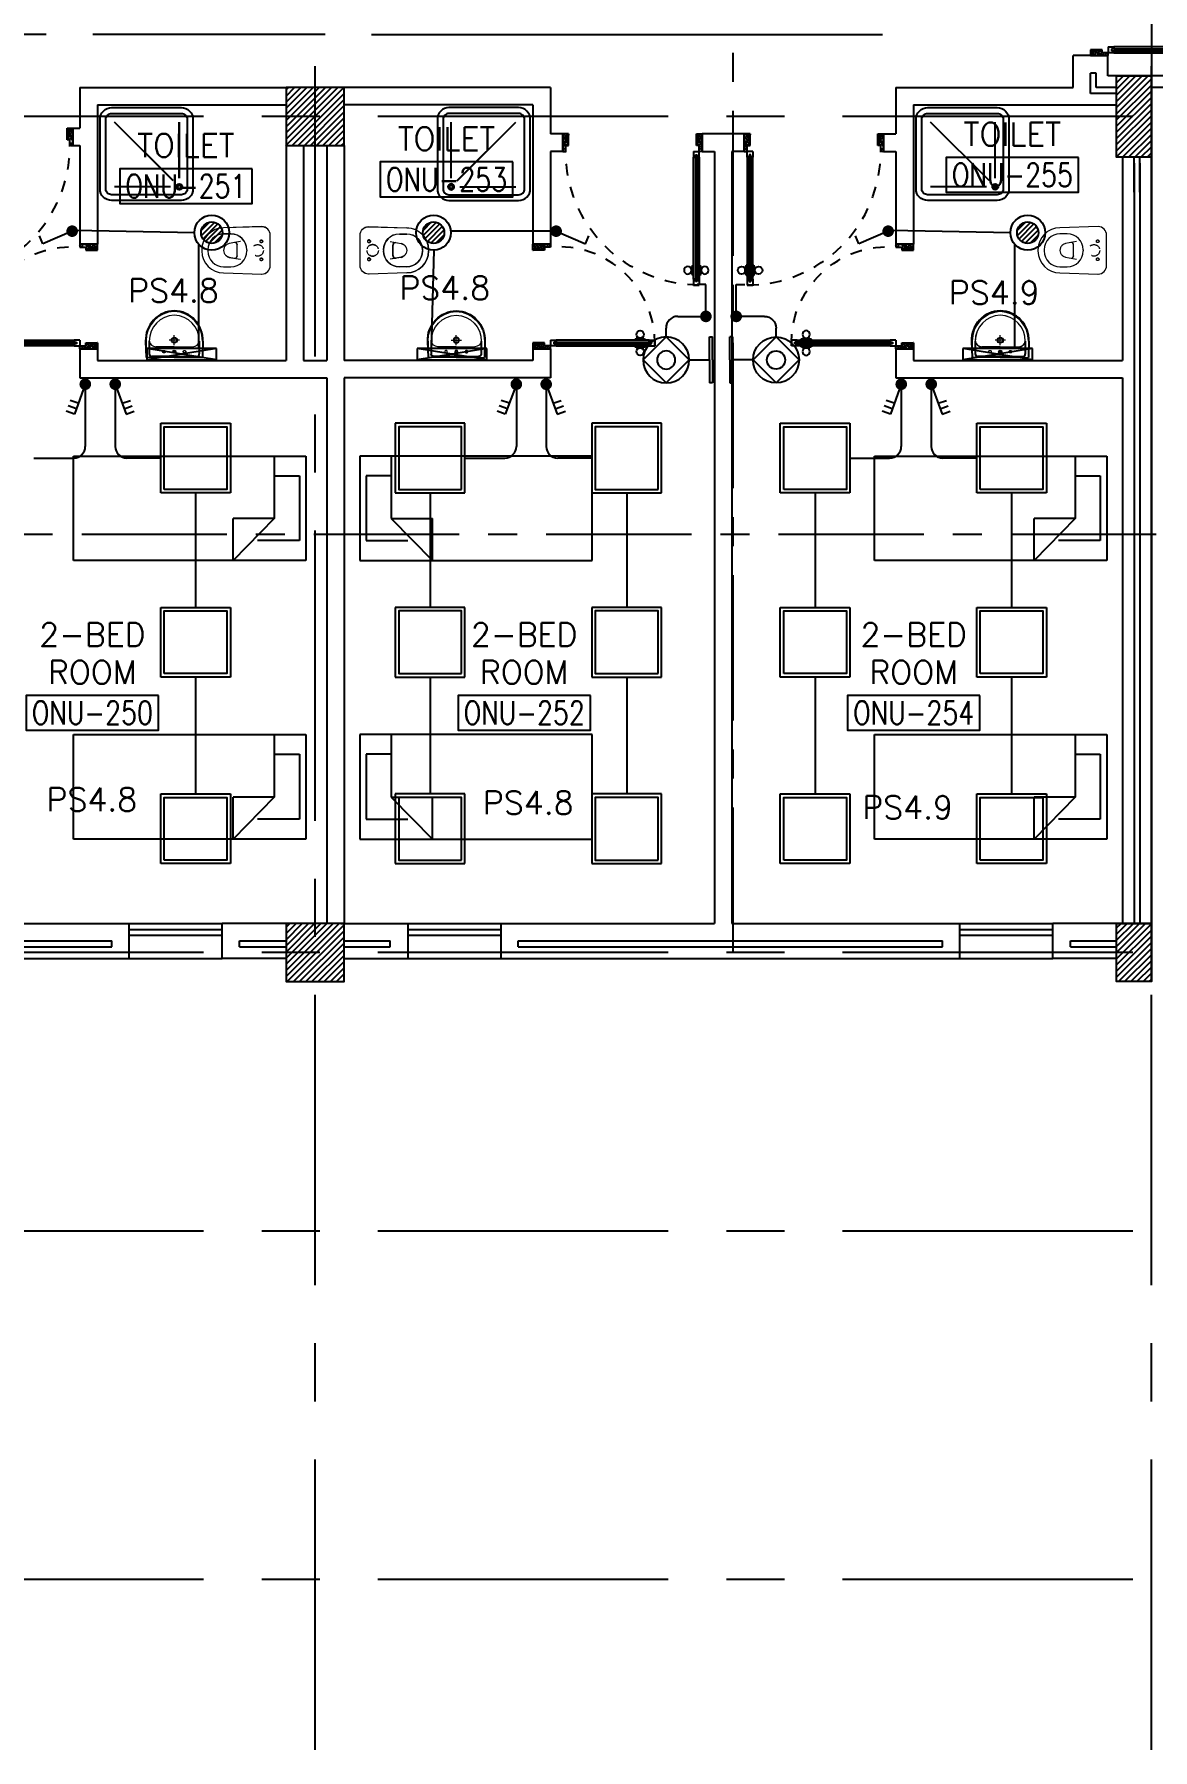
# Model space of a CAD drawing. Extents: x 0 to 92.9, y -1.3 to 78.2.
# Drawn here: x 30.79 to 40.41, y -1.33 to 13.45 of the extents above; entities that cross this region are included whole.
import ezdxf
from ezdxf.enums import TextEntityAlignment as Align

# ---------------------------------------------------------------- set-up
doc = ezdxf.new("R2010")
doc.units = 0
doc.header["$MEASUREMENT"] = 0
for name, pattern in [('CENTER', [2, 1.25, -0.25, 0.25, -0.25]), ('CENTERX2', [4, 2.5, -0.5, 0.5, -0.5]), ('DASHED', [0.75, 0.5, -0.25]), ('HIDDEN', [0.375, 0.25, -0.125]), ('HIDDEN2', [0.1875, 0.125, -0.0625])]:
    doc.linetypes.add(name, pattern=pattern)
doc.layers.get('0').update_dxf_attribs({"color": 11, "linetype": 'CONTINUOUS'})
for name, color, linetype in [('AXES', 11, 'CENTERX2'), ('AXES1', 11, 'CENTER'), ('COL', 11, 'CONTINUOUS'), ('DOOR', 11, 'CONTINUOUS'), ('E-CLINE', 2, 'CONTINUOUS'), ('E-LEGEND', 3, 'CONTINUOUS'), ('E-LITE', 4, 'CONTINUOUS'), ('E-SWITCH', 4, 'CONTINUOUS'), ('E-SWITCHS', 4, 'CONTINUOUS'), ('E-TEXT', 4, 'CONTINUOUS'), ('EJ', 11, 'CONTINUOUS'), ('FIX', 11, 'CONTINUOUS'), ('FUR', 11, 'CONTINUOUS'), ('HAT', 11, 'CONTINUOUS'), ('INSUL', 11, 'CONTINUOUS'), ('RM-BOX', 11, 'CONTINUOUS'), ('RM-NAME', 11, 'CONTINUOUS'), ('RM-NO', 11, 'CONTINUOUS'), ('ROOF', 11, 'CONTINUOUS'), ('WALL', 11, 'CONTINUOUS'), ('WIN', 11, 'CONTINUOUS')]:
    doc.layers.add(name, color=color, linetype=linetype)
doc.styles.add('ROMANS', font='ROMANS.shx', dxfattribs={"width": 0.6})

# ---------------------------------------------------------------- blocks, each defined once
blk = doc.blocks.new('L42')
at = {"layer": 'E-LITE'}
for p, q in [((0.3, 0.3), (-0.3, 0.3)), ((-0.3, 0.3), (-0.3, -0.3)), ((0.3, -0.3), (0.3, 0.3)), ((-0.3, -0.3), (0.3, -0.3))]:
    blk.add_line(p, q, dxfattribs=at)
at = {"layer": 'E-LITE', "color": 8}
blk.add_lwpolyline([(-0.27, 0.27), (-0.27, -0.27), (0.27, -0.27), (0.27, 0.27)], close=True, dxfattribs=at)
blk = doc.blocks.new('*X69')
at = {"color": 0}
for p, q in [((203889, 118293), (204345, 118750)), ((203889, 118346), (204292, 118750)), ((203889, 118399), (204239, 118750)), ((203889, 118452), (204186, 118750)), ((203889, 118505), (204133, 118750)), ((203889, 118558), (204080, 118750)), ((203889, 118611), (204027, 118750)), ((203889, 118665), (203974, 118750)), ((203889, 118718), (203921, 118750)), ((203898, 118250), (204389, 118740)), ((203951, 118250), (204389, 118687)), ((204004, 118250), (204389, 118634)), ((204057, 118250), (204389, 118581)), ((204110, 118250), (204389, 118528)), ((204163, 118250), (204389, 118475)), ((204216, 118250), (204389, 118422)), ((204269, 118250), (204389, 118369)), ((204322, 118250), (204389, 118316)), ((204375, 118250), (204389, 118263))]:
    blk.add_line(p, q, dxfattribs=at)
blk = doc.blocks.new('*X68')
at = {"color": 0}
for p, q in [((203886, 125450), (204386, 125950)), ((203889, 125506), (204333, 125950)), ((203889, 125559), (204279, 125950)), ((203889, 125612), (204226, 125950)), ((203889, 125665), (204173, 125950)), ((203889, 125718), (204120, 125950)), ((203889, 125771), (204067, 125950)), ((203889, 125824), (204014, 125950)), ((203889, 125877), (203961, 125950)), ((203889, 125930), (203908, 125950)), ((203939, 125450), (204389, 125900)), ((203992, 125450), (204389, 125847)), ((204045, 125450), (204389, 125794)), ((204098, 125450), (204389, 125741)), ((204151, 125450), (204389, 125688)), ((204204, 125450), (204389, 125635)), ((204257, 125450), (204389, 125582)), ((204310, 125450), (204389, 125528)), ((204363, 125450), (204389, 125475))]:
    blk.add_line(p, q, dxfattribs=at)
blk = doc.blocks.new('COL50')
at = {"layer": 'COL'}
blk.add_lwpolyline([(-250, 250), (-250, -250), (250, -250), (250, 250)], close=True, dxfattribs=at)
blk = doc.blocks.new('AH20A')
at = {"layer": 'FUR'}
for p, q in [((0, 0.5), (0, -0.5)), ((1, 0.5), (0, 0.5)), ((0.1358, 0.5), (0.1358, -0.0987)), ((1, -0.5), (1, 0.5)), ((0.1358, 0.3112), (0.0277, 0.3112)), ((0.0277, 0.3112), (0.0277, -0.3087)), ((0.1358, -0.0987), (0.3125, -0.5)), ((0.1358, -0.0987), (0.3125, -0.0987)), ((0.3125, -0.5), (0.3125, -0.0987)), ((0.0277, -0.3087), (0.2076, -0.3087)), ((0, -0.5), (1, -0.5))]:
    blk.add_line(p, q, dxfattribs=at)
blk = doc.blocks.new('DOOR100')
at = {"layer": 'DOOR', "color": 0, "linetype": 'ByBlock'}
for p, q in [((-92, 1206), (-92, 1141)), ((-83, 1206), (-92, 1206)), ((-83, 1129), (-83, 1219)), ((-76, 1219), (-83, 1219)), ((-83, 1206), (-83, 1141)), ((-76, 1251), (-76, 1301)), ((-76, 1301), (-26, 1301)), ((-26, 1301), (-76, 1301)), ((-59, 1251), (-76, 1251)), ((-59, 1251), (-59, 1271)), ((-43, 1271), (-59, 1271)), ((-43, 1251), (-43, 1271)), ((-26, 1251), (-43, 1251)), ((-26, 1251), (-26, 1301)), ((-26, 1219), (-19, 1219)), ((-19, 1129), (-19, 1219)), ((-19, 1206), (-19, 1141)), ((-19, 1206), (-10, 1206)), ((-10, 1206), (-10, 1141)), ((-83, 1141), (-92, 1141)), ((-76, 1129), (-83, 1129)), ((-26, 1129), (-19, 1129)), ((-19, 1141), (-10, 1141)), ((-1201, 0), (-1201, 150)), ((-1201, 150), (-1176, 150)), ((-1201, 150), (-1201, 0)), ((-1176, 150), (-1176, 100)), ((-76, 200), (-59, 200)), ((-76, 150), (-76, 200)), ((-76, 150), (-26, 150)), ((-59, 200), (-59, 180)), ((-59, 180), (-43, 180)), ((-43, 200), (-26, 200)), ((-43, 180), (-43, 200)), ((-26, 200), (-26, 150)), ((-1, 150), (-26, 150)), ((-26, 150), (-26, 100)), ((-1, 150), (-1, 0)), ((-1151, 0), (-1201, 0)), ((-1176, 100), (-1151, 100)), ((-1151, 100), (-1151, 0)), ((-51, 100), (-51, 0)), ((-26, 100), (-51, 100)), ((-51, 0), (-1, 0))]:
    blk.add_line(p, q, dxfattribs=at)
at = {"layer": 'DOOR', "linetype": 'ByBlock'}
for p, q in [((-76, 1251), (-76, 200)), ((-59, 200), (-59, 1251)), ((-43, 200), (-43, 1251)), ((-26, 200), (-26, 1251))]:
    blk.add_line(p, q, dxfattribs=at)
at = {"layer": 'DOOR', "color": 9, "linetype": 'ByBlock'}
for p, q in [((-1151, 0), (-1201, 114)), ((-1151, 0), (-1201, 40)), ((-1151, 0), (-1164, 100)), ((-51, 0), (-1, 114)), ((-51, 0), (-38, 100)), ((-51, 0), (-1, 40))]:
    blk.add_line(p, q, dxfattribs=at)
at = {"layer": 'DOOR', "color": 0, "linetype": 'ByBlock'}
for centre in [(-125, 1174), (22, 1174)]:
    blk.add_circle(centre, 32.4, dxfattribs=at)
at = {"layer": 'DOOR', "linetype": 'HIDDEN', "ltscale": 0.5}
blk.add_arc((-27, 152), 1149, 89.961, 180.0931, dxfattribs=at)
at = {"layer": 'DOOR', "color": 9, "linetype": 'ByBlock'}
for centre, radius, start, end in [((-1151, 0), 154, 103.7142, 108.8947), ((-51, 0), 154, 71.1053, 76.2858), ((-1151, 0), 134, 100.72, 111.8402), ((-1151, 0), 94.4, 90, 121.9818), ((-1151, 0), 74.4, 90, 132.2236), ((-1151, 0), 54.4, 90, 156.7926), ((-1151, 0), 34.4, 90, 180), ((-1151, 0), 14.4, 90, 180), ((-51, 0), 94.4, 58.0182, 90), ((-51, 0), 74.4, 47.7764, 90), ((-51, 0), 54.4, 23.2074, 90), ((-51, 0), 34.4, 0, 90), ((-51, 0), 14.4, 0, 90), ((-51, 0), 134, 68.1598, 79.28), ((-51, 0), 114, 64.0838, 77.3774)]:
    blk.add_arc(centre, radius, start, end, dxfattribs=at)
blk = doc.blocks.new('DOOR90')
at = {"layer": 'DOOR', "linetype": 'ByBlock'}
for p, q in [((0, 0), (-150, 0)), ((-200, -25), (-1000, -25)), ((-200, -42), (-1000, -42)), ((-200, -58), (-1000, -58)), ((-1000, -75), (-200, -75))]:
    blk.add_line(p, q, dxfattribs=at)
at = {"layer": 'DOOR', "color": 0, "linetype": 'ByBlock'}
for p, q in [((-150, 0), (-150, -25)), ((-150, 0), (0, 0)), ((0, -50), (0, 0)), ((-1050, -25), (-1050, -75)), ((-1050, -75), (-1050, -25)), ((-1000, -25), (-1050, -25)), ((-1000, -75), (-1050, -75)), ((-1020, -42), (-1020, -58)), ((-1000, -42), (-1020, -42)), ((-1000, -58), (-1020, -58)), ((-1000, -25), (-1000, -42)), ((-1000, -58), (-1000, -75)), ((-968, -25), (-968, -18)), ((-878, -18), (-968, -18)), ((-968, -75), (-968, -82)), ((-878, -82), (-968, -82)), ((-955, -18), (-955, -9)), ((-955, -9), (-890, -9)), ((-955, -18), (-890, -18)), ((-955, -82), (-955, -91)), ((-955, -82), (-890, -82)), ((-955, -91), (-890, -91)), ((-890, -18), (-890, -9)), ((-890, -82), (-890, -91)), ((-878, -25), (-878, -18)), ((-878, -75), (-878, -82)), ((-200, -42), (-200, -25)), ((-200, -25), (-150, -25)), ((-180, -42), (-200, -42)), ((-200, -75), (-200, -58)), ((-200, -58), (-180, -58)), ((-150, -75), (-200, -75)), ((-180, -58), (-180, -42)), ((-150, -75), (-150, -25)), ((-150, -25), (-100, -25)), ((-100, -25), (-100, -50)), ((-100, -50), (0, -50)), ((-150, -900), (-150, -875)), ((-150, -875), (-100, -875)), ((-100, -850), (0, -850)), ((-100, -875), (-100, -850)), ((0, -850), (0, -900)), ((0, -900), (-150, -900)), ((-150, -900), (0, -900))]:
    blk.add_line(p, q, dxfattribs=at)
at = {"layer": 'DOOR', "color": 9, "linetype": 'ByBlock'}
for p, q in [((0, -50), (-114, 0)), ((0, -50), (-40, 0)), ((0, -50), (-100, -37)), ((0, -850), (-114, -900)), ((0, -850), (-100, -863)), ((0, -850), (-40, -900))]:
    blk.add_line(p, q, dxfattribs=at)
at = {"layer": 'DOOR', "color": 0, "linetype": 'ByBlock'}
for centre in [(-923, 24), (-923, -124)]:
    blk.add_circle(centre, 32.4, dxfattribs=at)
at = {"layer": 'DOOR', "color": 9, "linetype": 'ByBlock'}
for centre, radius, start, end in [((0, -50), 74.4, 137.7764, 180), ((0, -50), 54.4, 113.2074, 180), ((0, -50), 154, 161.1053, 166.2858), ((0, -50), 134, 158.1598, 169.28), ((0, -50), 114, 154.0838, 167.3774), ((0, -50), 94.4, 148.0182, 180), ((0, -50), 34.4, 90, 180), ((0, -50), 14.4, 90, 180), ((0, -850), 134, 190.72, 201.8402), ((0, -850), 94.4, 180, 211.9818), ((0, -850), 74.4, 180, 222.2236), ((0, -850), 54.4, 180, 246.7926), ((0, -850), 34.4, 180, 270), ((0, -850), 14.4, 180, 270), ((0, -850), 154, 193.7142, 198.8947)]:
    blk.add_arc(centre, radius, start, end, dxfattribs=at)
at = {"layer": 'DOOR', "linetype": 'HIDDEN', "ltscale": 0.5}
blk.add_arc((-222, -50), 828, 178.2701, 275.003, dxfattribs=at)
blk = doc.blocks.new('RM1')
at = {"layer": 'RM-BOX'}
blk.add_lwpolyline([(570, -200), (-570, -200), (-570, -500), (570, -500)], close=True, dxfattribs=at)
at = {"layer": 'RM-NAME', "style": 'ROMANS'}
for tag, p in [('ROOMNAME1', (0, 324)), ('ROOMNAME2', (0, 0))]:
    blk.add_attdef(tag, text='', height=200, dxfattribs=at).set_placement(p, align=Align.MIDDLE)
at = {"layer": 'RM-NO', "style": 'ROMANS', "width": 0.8}
blk.add_attdef('ROOMNO', text='', height=200, dxfattribs=at).set_placement((0, -350), align=Align.MIDDLE)
blk = doc.blocks.new('C11')
at = {"layer": 'HAT'}
h = blk.add_hatch(dxfattribs=at)
h.set_pattern_fill('ANSI31', color=256, scale=300, style=0)
h.set_pattern_definition([(45, (-248556.182, -75061.005), (-26.5165043, 26.5165043), [])])
h.paths.add_polyline_path([(300, 700), (0, 700), (0, 350), (300, 350)])
h.paths.add_polyline_path([(300, 350), (0, 350), (0, 0), (300, 0)])
at = {"layer": 'COL'}
blk.add_lwpolyline([(300, 700), (300, 0), (0, 0), (0, 700)], close=True, dxfattribs=at)
blk = doc.blocks.new('C-300')
at = {"layer": 'HAT', "linetype": 'ByBlock', "ltscale": 0.3}
h = blk.add_hatch(dxfattribs=at)
h.set_pattern_fill('ANSI31', color=8, scale=300, style=0)
h.set_pattern_definition([(45, (-258496.182, -82361.005), (-26.5165043, 26.5165043), [])])
h.paths.add_polyline_path([(300, 500), (0, 500), (0, 250), (300, 250)])
h.paths.add_polyline_path([(300, 250), (0, 250), (0, 0), (300, 0)])
at = {"layer": 'COL'}
blk.add_lwpolyline([(0, 500), (300, 500), (300, 0), (0, 0)], close=True, dxfattribs=at)
blk = doc.blocks.new('SHR1')
at = {"layer": 'FIX'}
for p, q in [((-196, 196), (-700, 700)), ((-143, 218), (-143, 700)), ((-218, 143), (-700, 143))]:
    blk.add_line(p, q, dxfattribs=at)
for points in [[(-825, 125), (-825, 725, -0.414214), (-725, 825), (-125, 825, -0.414214), (-25, 725), (-25, 125, -0.414214), (-125, 25), (-725, 25, -0.414214)], [(-775, 125), (-775, 725, -0.414214), (-725, 775), (-125, 775, -0.414214), (-75, 725), (-75, 125, -0.414214), (-125, 75), (-725, 75, -0.414214)]]:
    blk.add_lwpolyline(points, format="xyb", close=True, dxfattribs=at)
for radius in [25, 15]:
    blk.add_circle((-143, 143), radius, dxfattribs=at)
blk = doc.blocks.new('WC1')
at = {"layer": 'FIX', "lineweight": 20}
for p, q in [((-210, 204), (-538, 194)), ((-727, 5), (-727, -5)), ((-674, 5), (-674, -5)), ((-534, 24), (-540, 0)), ((-540, 0), (-534, -24)), ((-475, 141), (-538, 141)), ((-395, 76), (-490, 60)), ((-339, 5), (-339, -5)), ((-137, 0), (-137, 131)), ((-137, -131), (-137, 0)), ((-538, -141), (-475, -141)), ((-490, -60), (-395, -76)), ((-538, -194), (-210, -204)), ((-213, -204), (-210, -204))]:
    blk.add_line(p, q, dxfattribs=at)
at = {"layer": 'FIX', "linetype": 'Continuous', "lineweight": 20}
blk.add_line((-420, -47), (-420, 45), dxfattribs=at)
at = {"layer": 'FIX', "linetype": 'HIDDEN2', "lineweight": 20, "ltscale": 0.3}
blk.add_circle((-245, 0), 49.8, dxfattribs=at)
at = {"layer": 'FIX', "linetype": 'HIDDEN', "lineweight": 20, "ltscale": 0.05}
for centre in [(-213, 78), (-213, -77)]:
    blk.add_circle(centre, 11.6, dxfattribs=at)
at = {"layer": 'FIX', "lineweight": 20}
for centre, radius, start, end in [((-538, 5), 189, 90, 180), ((-210, 131), 73, 360, 90), ((-538, 5), 136, 90, 180), ((-473, -7), 68.2, 128.9242, 152.8468), ((-464, -18), 82, 108.496, 128.9242), ((-475, 5), 136, 360, 90), ((-538, -5), 189, 180, 270), ((-538, -5), 136, 180, 270), ((-473, 7), 68.2, 207.1532, 231.0758), ((-464, 18), 82, 231.0758, 251.504), ((-475, -5), 136, 270, 0), ((-210, -131), 73, 270, 0)]:
    blk.add_arc(centre, radius, start, end, dxfattribs=at)
at = {"layer": 'FIX', "linetype": 'Continuous', "lineweight": 20}
for centre, start, end in [((-443, 46), 357.6662, 91.6121), ((-442, -46), 268.3879, 2.3338)]:
    blk.add_arc(centre, 22.3, start, end, dxfattribs=at)
blk = doc.blocks.new('LAV1')
at = {"layer": 'FIX', "linetype": 'ByBlock', "ltscale": 0.3}
for p, q in [((-280, 210), (-275, 50)), ((-245, 210), (-245, 85)), ((245, 210), (245, 85)), ((280, 210), (275, 50)), ((0, 60), (-220, 60)), ((0, 60), (220, 60))]:
    blk.add_line(p, q, dxfattribs=at)
at = {"layer": 'FIX', "linetype": 'Continuous', "lineweight": 20}
for p, q in [((-275, 210), (-275, 50)), ((275, 210), (275, 50)), ((0, 50), (-275, 50)), ((0, 50), (-252, 50)), ((0, 155), (-181, 155)), ((0, 155), (181, 155)), ((0, 50), (275, 50)), ((0, 50), (252, 50))]:
    blk.add_line(p, q, dxfattribs=at)
at = {"layer": 'FIX', "linetype": 'DASHED', "lineweight": 20, "ltscale": 0.05}
for p, q in [((50, 220), (-50, 220)), ((0, 170), (0, 270)), ((0, 170), (0, 270))]:
    blk.add_line(p, q, dxfattribs=at)
at = {"layer": 'FIX', "lineweight": 20}
for p, q in [((16, 107), (-15, 107)), ((0, 92), (0, 123))]:
    blk.add_line(p, q, dxfattribs=at)
for centre, radius in [((0, 220), 29.5), ((0, 220), 22.5), ((0, 107), 15.5)]:
    blk.add_circle(centre, radius, dxfattribs=at)
at = {"layer": 'FIX', "linetype": 'HIDDEN', "lineweight": 20, "ltscale": 0.05}
for centre in [(-100, 107), (100, 107)]:
    blk.add_circle(centre, 12.4, dxfattribs=at)
at = {"layer": 'FIX', "linetype": 'ByBlock', "ltscale": 0.3}
for centre, radius, start, end in [((7, 220), 287, 91.3776, 182.0064), ((-7, 220), 287, 357.9936, 88.6224), ((-220, 85), 24.9, 179.7021, 269.9486), ((220, 85), 24.9, 270.0514, 0.2979)]:
    blk.add_arc(centre, radius, start, end, dxfattribs=at)
at = {"layer": 'FIX', "linetype": 'Continuous', "lineweight": 20}
for centre, radius, start, end in [((8, 217), 283, 91.6988, 181.351), ((8, 212), 253, 91.7328, 180.4884), ((-8, 217), 283, 358.649, 88.3012), ((-8, 212), 253, 359.5116, 88.2672), ((-179, 222), 66.9, 190.2006, 268.0786), ((179, 222), 66.9, 271.9214, 349.7994)]:
    blk.add_arc(centre, radius, start, end, dxfattribs=at)
blk = doc.blocks.new('MR20')
at = {"layer": 'E-LITE'}
for p, q in [((-300, 100), (-300, 0)), ((-300, 100), (-300, 0)), ((-300, 0), (300, 0)), ((-300, 0), (300, 0)), ((-300, 0), (300, 0)), ((-300, 0), (-300, 0)), ((300, 0), (300, 100)), ((300, 0), (300, 100)), ((300, 0), (300, 0))]:
    blk.add_line(p, q, dxfattribs=at)
at = {"layer": 'E-LITE', "color": 3}
blk.add_line((300, 100), (-300, 100), dxfattribs=at)
at = {"layer": 'E-LITE', "color": 8}
for p, q in [((300, 0), (-300, 100)), ((300, 100), (-300, 0))]:
    blk.add_line(p, q, dxfattribs=at)
blk = doc.blocks.new('*X49')
at = {"color": 0}
for p, q in [((21548.527, 18540.142), (21548.801, 18540.415)), ((21548.529, 18539.966), (21548.977, 18540.414)), ((21548.584, 18539.845), (21549.098, 18540.359)), ((21548.672, 18539.756), (21549.187, 18540.271)), ((21548.793, 18539.7), (21549.243, 18540.15)), ((21548.966, 18539.696), (21549.246, 18539.977))]:
    blk.add_line(p, q, dxfattribs=at)
blk = doc.blocks.new('SPOT')
at = {"layer": 'E-LITE'}
for radius in [0.6, 0.369]:
    blk.add_circle((0, 0), radius, dxfattribs=at)
at = {"layer": 'E-LITE', "color": 8}
blk.add_blockref('*X49', (-21548.886, -18540.056), dxfattribs=at)
blk = doc.blocks.new('1G1W')
for p, q in [((0, 0), (0.55, 0)), ((0.55, 0), (0.55, -0.15))]:
    blk.add_line(p, q)
at = {"const_width": 0.1}
blk.add_lwpolyline([(-0.05, 0, 1), (0.05, 0, 1)], format="xyb", close=True, dxfattribs=at)
blk = doc.blocks.new('NL')
at = {"layer": 'E-LEGEND'}
blk.add_line((0, -193), (25, -193), dxfattribs=at)
at = {"layer": 'E-LITE'}
for p, q in [((0, 5), (0, 203)), ((25, 203), (0, 203)), ((25, 5), (25, 203)), ((0, 5), (0, -193)), ((25, 5), (25, -193))]:
    blk.add_line(p, q, dxfattribs=at)
at = {"layer": 'E-LITE', "color": 2}
blk.add_line((201, 5), (25, 5), dxfattribs=at)
at = {"layer": 'E-LITE', "color": 5}
blk.add_circle((398, 5), 198, dxfattribs=at)
at = {"layer": 'E-SWITCH', "color": 2}
for p, q in [((201, 5), (398, 203)), ((398, 203), (596, 5)), ((398, -193), (201, 5)), ((596, 5), (398, -193))]:
    blk.add_line(p, q, dxfattribs=at)
at = {"layer": 'E-SWITCH'}
blk.add_circle((398, 5), 78.5, dxfattribs=at)
blk = doc.blocks.new('A$C272A55A0')
at = {"layer": 'DOOR', "color": 0, "linetype": 'ByBlock'}
for p, q in [((0, 900), (0, 1050)), ((50, 1050), (0, 1050)), ((50, 950), (50, 1050)), ((1750, 950), (1750, 1050)), ((1750, 1050), (1800, 1050)), ((1800, 1050), (1800, 900)), ((0, 900), (25, 900)), ((25, 950), (50, 950)), ((25, 900), (25, 950)), ((75, 900), (25, 900)), ((25, 850), (25, 900)), ((75, 900), (75, 850)), ((1725, 900), (1775, 900)), ((1725, 900), (1725, 850)), ((1775, 950), (1750, 950)), ((1775, 900), (1775, 950)), ((1800, 900), (1775, 900)), ((1775, 850), (1775, 900)), ((42, 850), (25, 850)), ((58, 870), (42, 870)), ((42, 870), (42, 850)), ((58, 850), (58, 870)), ((75, 850), (58, 850)), ((1725, 850), (1742, 850)), ((1742, 870), (1758, 870)), ((1742, 850), (1742, 870)), ((1758, 870), (1758, 850)), ((1758, 850), (1775, 850)), ((1718, 160), (1709, 160)), ((1709, 95), (1709, 160)), ((1725, 173), (1718, 173)), ((1718, 173), (1718, 83)), ((1718, 95), (1718, 160)), ((1775, 173), (1782, 173)), ((1782, 173), (1782, 83)), ((1782, 160), (1791, 160)), ((1782, 95), (1782, 160)), ((1791, 95), (1791, 160)), ((25, 50), (42, 50)), ((25, 50), (25, 0)), ((25, 0), (75, 0)), ((75, 0), (25, 0)), ((42, 50), (42, 30)), ((42, 30), (58, 30)), ((58, 50), (75, 50)), ((58, 50), (58, 30)), ((75, 50), (75, 0)), ((1718, 95), (1709, 95)), ((1725, 83), (1718, 83)), ((1742, 50), (1725, 50)), ((1725, 50), (1725, 0)), ((1775, 0), (1725, 0)), ((1725, 0), (1775, 0)), ((1742, 50), (1742, 30)), ((1758, 30), (1742, 30)), ((1775, 50), (1758, 50)), ((1758, 50), (1758, 30)), ((1775, 83), (1782, 83)), ((1775, 50), (1775, 0)), ((1782, 95), (1791, 95))]:
    blk.add_line(p, q, dxfattribs=at)
at = {"layer": 'DOOR', "color": 9, "linetype": 'ByBlock'}
for p, q in [((50, 1050), (0, 1010)), ((50, 1050), (0, 937)), ((50, 1050), (37, 950)), ((1750, 1050), (1800, 1010)), ((1750, 1050), (1800, 937)), ((1750, 1050), (1763, 950))]:
    blk.add_line(p, q, dxfattribs=at)
at = {"layer": 'DOOR', "linetype": 'ByBlock'}
for p, q in [((25, 850), (25, 50)), ((42, 850), (42, 50)), ((58, 850), (58, 50)), ((75, 50), (75, 850)), ((1725, 50), (1725, 850)), ((1742, 850), (1742, 50)), ((1758, 850), (1758, 50)), ((1775, 850), (1775, 50))]:
    blk.add_line(p, q, dxfattribs=at)
at = {"layer": 'DOOR', "color": 0, "linetype": 'ByBlock'}
for centre in [(1676, 128), (1824, 128)]:
    blk.add_circle(centre, 32.4, dxfattribs=at)
at = {"layer": 'DOOR', "color": 9, "linetype": 'ByBlock'}
for centre, radius, start, end in [((50, 1050), 34.4, 180, 270), ((50, 1050), 14.4, 180, 270), ((1750, 1050), 14.4, 270, 0), ((1750, 1050), 34.4, 270, 0), ((50, 1050), 54.4, 203.2074, 270), ((50, 1050), 74.4, 227.7764, 270), ((50, 1050), 94.4, 238.0182, 270), ((50, 1050), 114, 244.0838, 257.3774), ((50, 1050), 134, 248.1598, 259.28), ((50, 1050), 154, 251.1053, 256.2858), ((1750, 1050), 54.4, 270, 336.7926), ((1750, 1050), 74.4, 270, 312.2236), ((1750, 1050), 94.4, 270, 301.9818), ((1750, 1050), 114, 282.6226, 295.9162), ((1750, 1050), 134, 280.72, 291.8402), ((1750, 1050), 154, 283.7142, 288.8947)]:
    blk.add_arc(centre, radius, start, end, dxfattribs=at)
at = {"layer": 'DOOR', "linetype": 'HIDDEN', "ltscale": 0.5}
for centre, start, end in [((50, 851), 268.3174, 3.2965), ((1750, 851), 176.7035, 271.6826)]:
    blk.add_arc(centre, 851, start, end, dxfattribs=at)
at = {"layer": 'WALL', "linetype": 'ByBlock'}
blk.add_line((1800, 900), (1800, 1050), dxfattribs=at)

msp = doc.modelspace()

# ---------------------------------------------------------------- linework, layer by layer
at = {"layer": 'AXES'}
for p, q in [((33.203, -1.327), (33.203, 77.486)), ((40.403, -1.327), (40.403, 77.136)), ((92.243, 12.738), (24.203, 12.738)), ((92.243, 5.538), (24.203, 5.538)), ((92.243, 3.138), (24.203, 3.138)), ((92.243, 0.138), (24.203, 0.138))]:
    msp.add_line(p, q, dxfattribs=at)
at = {"layer": 'AXES1'}
for p, q in [((36.803, 5.538), (36.803, 64.358)), ((82.443, 9.138), (21.803, 9.138)), ((82.443, 9.138), (40.153, 9.138))]:
    msp.add_line(p, q, dxfattribs=at)
at = {"layer": 'COL'}
for p, q in [((40.403, 5.788), (40.103, 5.788)), ((40.403, 5.288), (40.403, 5.788))]:
    msp.add_line(p, q, dxfattribs=at)
msp.add_lwpolyline([(32.953, 5.788), (32.953, 5.288), (33.453, 5.288), (33.453, 5.788)], close=True, dxfattribs=at)
at = {"layer": 'E-CLINE', "color": 4}
for p, q in [((30.888, 13.446), (26.488, 13.446)), ((33.288, 13.446), (31.288, 13.446)), ((33.688, 13.446), (38.088, 13.446))]:
    msp.add_line(p, q, dxfattribs=at)
at = {"layer": 'E-CLINE', "color": 4, "linetype": 'ByBlock'}
for p, q in [((32.174, 9.497), (32.174, 8.511)), ((34.193, 9.497), (34.193, 8.511)), ((35.885, 9.497), (35.885, 8.511)), ((37.507, 9.497), (37.507, 8.511)), ((39.199, 9.497), (39.199, 8.511)), ((32.174, 7.911), (32.174, 6.904)), ((34.193, 7.911), (34.193, 6.904)), ((35.885, 7.911), (35.885, 6.904)), ((37.507, 7.911), (37.507, 6.904)), ((39.199, 7.911), (39.199, 6.904))]:
    msp.add_line(p, q, dxfattribs=at)
at = {"layer": 'E-LITE'}
for p, q in [((36.324, 11.017), (36.567, 11.017)), ((37.071, 11.017), (36.828, 11.017)), ((36.224, 10.839), (36.224, 10.917)), ((37.171, 10.839), (37.171, 10.917))]:
    msp.add_line(p, q, dxfattribs=at)
msp.add_ellipse((36.324, 10.917), major_axis=(0.0707, 0.0707), ratio=1, start_param=0.785398, end_param=2.356194, dxfattribs=at)
at = {"layer": 'E-LITE', "extrusion": (0, 0, -1)}
msp.add_ellipse((37.071, 10.917), major_axis=(-0.0707, 0.0707), ratio=1, start_param=0.785398, end_param=2.356194, dxfattribs=at)
at = {"layer": 'E-SWITCH', "color": 4}
for p, q in [((32.163, 11.737), (31.135, 11.757)), ((35.278, 11.751), (34.372, 11.751)), ((39.188, 11.737), (38.16, 11.757)), ((32.198, 11.641), (32.198, 10.742)), ((34.226, 11.588), (34.202, 10.742)), ((39.223, 11.641), (39.223, 10.742)), ((31.224, 10.433), (31.13, 10.175)), ((31.224, 10.433), (31.224, 9.897)), ((31.482, 10.433), (31.482, 9.897)), ((31.482, 10.433), (31.576, 10.175)), ((34.935, 10.433), (34.84, 10.175)), ((34.935, 10.433), (34.935, 9.897)), ((35.192, 10.433), (35.286, 10.175)), ((35.192, 10.433), (35.192, 9.897)), ((38.249, 10.433), (38.155, 10.175)), ((38.249, 10.433), (38.249, 9.897)), ((38.507, 10.433), (38.507, 9.897)), ((38.507, 10.433), (38.601, 10.175)), ((31.13, 10.175), (31.059, 10.201)), ((31.147, 10.222), (31.077, 10.247)), ((31.164, 10.269), (31.094, 10.294)), ((31.541, 10.269), (31.612, 10.294)), ((31.559, 10.222), (31.629, 10.247)), ((31.576, 10.175), (31.646, 10.201)), ((34.84, 10.175), (34.77, 10.201)), ((34.858, 10.222), (34.787, 10.247)), ((34.875, 10.269), (34.804, 10.294)), ((35.252, 10.269), (35.322, 10.294)), ((35.269, 10.222), (35.34, 10.247)), ((35.286, 10.175), (35.357, 10.201)), ((38.155, 10.175), (38.084, 10.201)), ((38.172, 10.222), (38.102, 10.247)), ((38.189, 10.269), (38.119, 10.294)), ((38.566, 10.269), (38.637, 10.294)), ((38.584, 10.222), (38.654, 10.247)), ((38.601, 10.175), (38.671, 10.201)), ((30.782, 9.797), (31.124, 9.797)), ((31.874, 9.797), (31.582, 9.797)), ((34.493, 9.797), (34.835, 9.797)), ((35.585, 9.797), (35.292, 9.797)), ((37.807, 9.797), (38.149, 9.797)), ((38.899, 9.797), (38.607, 9.797))]:
    msp.add_line(p, q, dxfattribs=at)
at = {"layer": 'E-SWITCH', "color": 4, "const_width": 0.05}
for points in [[(31.224, 10.458, 1), (31.224, 10.408, 1)], [(31.482, 10.458, -1), (31.482, 10.408, -1)], [(34.935, 10.458, 1), (34.935, 10.408, 1)], [(35.192, 10.458, -1), (35.192, 10.408, -1)], [(38.249, 10.458, 1), (38.249, 10.408, 1)], [(38.507, 10.458, -1), (38.507, 10.408, -1)]]:
    msp.add_lwpolyline(points, format="xyb", close=True, dxfattribs=at)
at = {"layer": 'E-SWITCH', "color": 4}
for centre, start, end in [((31.124, 9.897), 270, 0), ((31.582, 9.897), 180, 270), ((34.835, 9.897), 270, 0), ((35.292, 9.897), 180, 270), ((38.149, 9.897), 270, 0), ((38.607, 9.897), 180, 270)]:
    msp.add_arc(centre, 0.1, start, end, dxfattribs=at)
at = {"layer": 'EJ'}
msp.add_line((40.403, 15.238), (40.403, 13.138), dxfattribs=at)
at = {"layer": 'FIX'}
for p, q in [((31.981, 12.185), (31.476, 12.69)), ((32.034, 12.207), (32.034, 12.69)), ((34.373, 12.207), (34.373, 12.69)), ((34.426, 12.185), (34.93, 12.69)), ((31.959, 12.132), (31.476, 12.132)), ((34.448, 12.132), (34.93, 12.132))]:
    msp.add_line(p, q, dxfattribs=at)
at = {"layer": 'FIX', "lineweight": 20}
for p, q in [((32.743, 11.789), (32.415, 11.779)), ((32.478, 11.726), (32.415, 11.726)), ((33.663, 11.789), (33.991, 11.779)), ((33.928, 11.726), (33.991, 11.726)), ((32.226, 11.59), (32.226, 11.581)), ((32.279, 11.59), (32.279, 11.581)), ((32.42, 11.61), (32.414, 11.586)), ((32.414, 11.586), (32.42, 11.561)), ((32.559, 11.661), (32.463, 11.646)), ((32.463, 11.525), (32.559, 11.51)), ((32.614, 11.59), (32.614, 11.581)), ((33.792, 11.59), (33.792, 11.581)), ((33.848, 11.661), (33.944, 11.646)), ((33.944, 11.525), (33.848, 11.51)), ((33.987, 11.61), (33.993, 11.586)), ((33.993, 11.586), (33.987, 11.561)), ((34.127, 11.59), (34.127, 11.581)), ((34.18, 11.59), (34.18, 11.581)), ((32.415, 11.445), (32.478, 11.445)), ((32.415, 11.392), (32.743, 11.382)), ((33.991, 11.392), (33.663, 11.382)), ((33.991, 11.445), (33.928, 11.445))]:
    msp.add_line(p, q, dxfattribs=at)
at = {"layer": 'FIX', "linetype": 'Continuous', "lineweight": 20}
for p, q in [((32.533, 11.538), (32.533, 11.63)), ((33.874, 11.538), (33.874, 11.63)), ((38.859, 10.803), (38.859, 10.663)), ((39.343, 10.803), (39.343, 10.663)), ((39.101, 10.663), (38.859, 10.663)), ((39.101, 10.663), (38.879, 10.663)), ((39.101, 10.755), (38.942, 10.755)), ((39.101, 10.755), (39.261, 10.755)), ((39.101, 10.663), (39.343, 10.663)), ((39.101, 10.663), (39.324, 10.663))]:
    msp.add_line(p, q, dxfattribs=at)
at = {"layer": 'FIX', "color": 32, "linetype": 'ByBlock', "ltscale": 0.3}
for p, q in [((38.855, 10.803), (38.859, 10.663)), ((38.886, 10.803), (38.886, 10.693)), ((39.317, 10.803), (39.317, 10.693)), ((39.348, 10.803), (39.343, 10.663)), ((39.101, 10.671), (38.908, 10.671)), ((39.101, 10.671), (39.295, 10.671))]:
    msp.add_line(p, q, dxfattribs=at)
at = {"layer": 'FIX', "color": 32, "linetype": 'DASHED', "lineweight": 20, "ltscale": 0.05}
for p, q in [((39.145, 10.812), (39.057, 10.812)), ((39.101, 10.768), (39.101, 10.856)), ((39.101, 10.768), (39.101, 10.856))]:
    msp.add_line(p, q, dxfattribs=at)
at = {"layer": 'FIX', "color": 32, "lineweight": 20}
for p, q in [((39.115, 10.713), (39.088, 10.713)), ((39.101, 10.7), (39.101, 10.727))]:
    msp.add_line(p, q, dxfattribs=at)
at = {"layer": 'FIX'}
for points in [[(31.351, 12.115), (31.351, 12.715, -0.414214), (31.451, 12.815), (32.051, 12.815, -0.414214), (32.151, 12.715), (32.151, 12.115, -0.414214), (32.051, 12.015), (31.451, 12.015, -0.414214)], [(31.401, 12.115), (31.401, 12.715, -0.414214), (31.451, 12.765), (32.051, 12.765, -0.414214), (32.101, 12.715), (32.101, 12.115, -0.414214), (32.051, 12.065), (31.451, 12.065, -0.414214)], [(35.055, 12.115), (35.055, 12.715, 0.414214), (34.955, 12.815), (34.355, 12.815, 0.414214), (34.255, 12.715), (34.255, 12.115, 0.414214), (34.355, 12.015), (34.955, 12.015, 0.414214)], [(35.005, 12.115), (35.005, 12.715, 0.414214), (34.955, 12.765), (34.355, 12.765, 0.414214), (34.305, 12.715), (34.305, 12.115, 0.414214), (34.355, 12.065), (34.955, 12.065, 0.414214)]]:
    msp.add_lwpolyline(points, format="xyb", close=True, dxfattribs=at)
at = {"layer": 'FIX', "lineweight": 20}
for points in [[(32.74, 11.382), (32.743, 11.382, 0.414214), (32.816, 11.455), (32.816, 11.586), (32.816, 11.716, 0.414214), (32.743, 11.789)], [(33.667, 11.382), (33.663, 11.382, -0.414214), (33.59, 11.455), (33.59, 11.586), (33.59, 11.716, -0.414214), (33.663, 11.789)]]:
    msp.add_lwpolyline(points, format="xyb", dxfattribs=at)
at = {"layer": 'FIX'}
for centre, radius in [((32.034, 12.132), 0.025), ((32.034, 12.132), 0.015), ((34.373, 12.132), 0.025), ((34.373, 12.132), 0.015)]:
    msp.add_circle(centre, radius, dxfattribs=at)
at = {"layer": 'FIX', "color": 97, "linetype": 'HIDDEN', "lineweight": 20, "ltscale": 0.05}
for centre in [(32.74, 11.663), (33.667, 11.663), (32.74, 11.508), (33.667, 11.508)]:
    msp.add_circle(centre, 0.0116, dxfattribs=at)
at = {"layer": 'FIX', "color": 22, "linetype": 'HIDDEN2', "lineweight": 20, "ltscale": 0.3}
for centre in [(32.708, 11.586), (33.698, 11.586)]:
    msp.add_circle(centre, 0.0498, dxfattribs=at)
at = {"layer": 'FIX', "lineweight": 20}
for centre, radius in [((39.101, 10.812), 0.026), ((39.101, 10.812), 0.0198), ((39.101, 10.713), 0.0137)]:
    msp.add_circle(centre, radius, dxfattribs=at)
at = {"layer": 'FIX', "color": 32, "linetype": 'HIDDEN', "lineweight": 20, "ltscale": 0.05}
for centre in [(39.013, 10.713), (39.189, 10.713)]:
    msp.add_circle(centre, 0.0109, dxfattribs=at)
at = {"layer": 'FIX', "lineweight": 20}
for centre, radius, start, end in [((32.415, 11.59), 0.189, 90, 180), ((32.415, 11.59), 0.136, 90, 180), ((32.478, 11.59), 0.136, 360, 90), ((33.928, 11.59), 0.136, 90, 180), ((33.991, 11.59), 0.189, 360, 90), ((33.991, 11.59), 0.136, 360, 90), ((32.415, 11.581), 0.189, 180, 270), ((32.415, 11.581), 0.136, 180, 270), ((32.48, 11.579), 0.0682, 128.9242, 152.8468), ((32.48, 11.592), 0.0682, 207.1532, 231.0758), ((32.489, 11.568), 0.082, 108.496, 128.9242), ((32.489, 11.603), 0.082, 231.0758, 251.504), ((32.478, 11.581), 0.136, 270, 0), ((33.928, 11.581), 0.136, 180, 270), ((33.918, 11.568), 0.082, 51.0758, 71.504), ((33.918, 11.603), 0.082, 288.496, 308.9242), ((33.927, 11.579), 0.0682, 27.1532, 51.0758), ((33.927, 11.592), 0.0682, 308.9242, 332.8468), ((33.991, 11.581), 0.189, 270, 0), ((33.991, 11.581), 0.136, 270, 0)]:
    msp.add_arc(centre, radius, start, end, dxfattribs=at)
at = {"layer": 'FIX', "linetype": 'Continuous', "lineweight": 20}
for centre, radius, start, end in [((32.511, 11.631), 0.0223, 357.6662, 91.6121), ((32.511, 11.54), 0.0223, 268.3879, 2.3338), ((33.896, 11.631), 0.0223, 88.3879, 182.3338), ((33.896, 11.54), 0.0223, 177.6662, 271.6121), ((39.109, 10.809), 0.249, 91.6988, 181.351), ((39.108, 10.806), 0.222, 91.7328, 180.4884), ((39.094, 10.809), 0.249, 358.649, 88.3012), ((39.095, 10.806), 0.222, 359.5116, 88.2672), ((38.944, 10.814), 0.0589, 190.2006, 268.0786), ((39.259, 10.814), 0.0589, 271.9214, 349.7994)]:
    msp.add_arc(centre, radius, start, end, dxfattribs=at)
at = {"layer": 'FIX', "color": 32, "linetype": 'ByBlock', "ltscale": 0.3}
for centre, radius, start, end in [((39.107, 10.812), 0.253, 91.3776, 182.0064), ((39.095, 10.812), 0.253, 357.9936, 88.6224), ((38.908, 10.693), 0.0219, 179.7021, 269.9486), ((39.295, 10.693), 0.0219, 270.0514, 0.2979)]:
    msp.add_arc(centre, radius, start, end, dxfattribs=at)
at = {"layer": 'INSUL'}
for p, q in [((39.928, 13.113), (39.878, 13.113)), ((39.878, 12.938), (39.878, 13.113)), ((39.928, 12.988), (39.928, 13.113)), ((40.103, 12.938), (39.878, 12.938)), ((40.103, 12.988), (39.928, 12.988)), ((40.253, 12.088), (40.253, 12.388)), ((40.253, 12.338), (40.253, 5.788)), ((40.303, 12.088), (40.303, 12.388)), ((40.303, 12.338), (40.303, 5.788)), ((40.253, 10.988), (40.253, 5.788)), ((40.303, 10.988), (40.303, 5.788)), ((27.757, 5.638), (31.453, 5.638)), ((31.453, 5.588), (31.453, 5.638)), ((32.553, 5.638), (32.953, 5.638)), ((32.553, 5.588), (32.553, 5.638)), ((33.453, 5.638), (33.85, 5.638)), ((33.85, 5.588), (33.85, 5.638)), ((34.95, 5.588), (34.95, 5.638)), ((34.95, 5.638), (38.603, 5.638)), ((38.603, 5.588), (38.603, 5.638)), ((39.707, 5.588), (39.707, 5.638)), ((39.707, 5.638), (40.103, 5.638)), ((27.757, 5.588), (31.453, 5.588)), ((32.553, 5.588), (32.953, 5.588)), ((33.453, 5.588), (33.85, 5.588)), ((34.95, 5.588), (38.603, 5.588)), ((39.707, 5.588), (40.103, 5.588))]:
    msp.add_line(p, q, dxfattribs=at)
at = {"layer": 'ROOF'}
for p, q in [((41.698, 13.088), (40.028, 13.088)), ((41.548, 12.988), (40.403, 12.988))]:
    msp.add_line(p, q, dxfattribs=at)
at = {"layer": 'WALL'}
for p, q in [((40.403, 15.388), (40.403, 13.088)), ((40.028, 13.263), (39.728, 13.263)), ((39.728, 12.988), (39.728, 13.263)), ((40.028, 13.088), (40.028, 13.263)), ((40.403, 13.088), (40.403, 13.138)), ((40.403, 13.088), (40.403, 13.138)), ((31.178, 12.988), (32.953, 12.988)), ((31.178, 12.988), (31.178, 12.638)), ((35.228, 12.988), (33.453, 12.988)), ((35.228, 12.988), (35.228, 12.588)), ((38.203, 12.988), (39.728, 12.988)), ((38.203, 12.988), (38.203, 12.588)), ((31.328, 12.838), (31.328, 11.638)), ((35.078, 12.838), (35.078, 11.638)), ((38.353, 12.838), (40.103, 12.838)), ((38.353, 12.838), (38.353, 11.638)), ((31.116, 12.638), (31.178, 12.638)), ((31.116, 12.638), (31.116, 12.488)), ((35.335, 12.588), (35.228, 12.588)), ((35.335, 12.588), (35.335, 12.438)), ((36.535, 12.588), (36.535, 12.438)), ((36.897, 12.588), (36.897, 12.438)), ((38.097, 12.588), (38.097, 12.438)), ((38.097, 12.588), (38.203, 12.588)), ((31.116, 12.488), (31.178, 12.488)), ((31.178, 12.488), (31.178, 11.638)), ((32.953, 12.488), (32.953, 10.638)), ((33.103, 12.488), (33.103, 10.638)), ((33.303, 12.488), (33.303, 10.638)), ((33.453, 12.488), (33.453, 10.638)), ((35.228, 12.438), (35.228, 11.638)), ((35.335, 12.438), (35.228, 12.438)), ((36.641, 12.438), (36.641, 5.788)), ((36.791, 12.438), (36.791, 5.788)), ((38.097, 12.438), (38.203, 12.438)), ((38.203, 12.438), (38.203, 11.638)), ((40.153, 12.388), (40.153, 11.938)), ((40.403, 5.788), (40.403, 12.388)), ((40.403, 12.388), (40.403, 11.938)), ((40.403, 5.788), (40.403, 12.388)), ((38.203, 11.638), (38.353, 11.638)), ((40.153, 11.138), (40.153, 10.738)), ((40.403, 11.138), (40.403, 5.788)), ((40.403, 11.138), (40.403, 5.788)), ((31.178, 10.738), (31.178, 10.488)), ((31.328, 10.738), (31.328, 10.638)), ((33.103, 10.638), (33.303, 10.638)), ((35.078, 10.738), (35.078, 10.638)), ((35.228, 10.738), (35.228, 10.488)), ((38.203, 10.738), (38.353, 10.738)), ((38.203, 10.738), (38.203, 10.488)), ((38.353, 10.738), (38.353, 10.638)), ((38.353, 10.738), (38.353, 10.638)), ((38.353, 10.638), (40.153, 10.638)), ((39.203, 10.638), (40.153, 10.638)), ((33.303, 10.488), (33.303, 5.788)), ((33.453, 10.488), (33.453, 5.788)), ((38.203, 10.488), (40.153, 10.488)), ((29.682, 5.788), (31.603, 5.788)), ((31.603, 5.488), (31.603, 5.788)), ((32.403, 5.488), (32.403, 5.788)), ((32.953, 5.788), (32.403, 5.788)), ((33.423, 5.788), (34.003, 5.788)), ((34.003, 5.488), (34.003, 5.788)), ((34.803, 5.488), (34.803, 5.788)), ((34.803, 5.788), (36.641, 5.788)), ((36.791, 5.788), (38.753, 5.788)), ((38.753, 5.488), (38.753, 5.788)), ((40.103, 5.788), (39.553, 5.788)), ((39.553, 5.488), (39.553, 5.788)), ((27.603, 5.488), (31.603, 5.488)), ((32.953, 5.488), (32.403, 5.488)), ((33.453, 5.488), (34.003, 5.488)), ((34.803, 5.488), (38.753, 5.488)), ((40.103, 5.488), (39.553, 5.488))]:
    msp.add_line(p, q, dxfattribs=at)
at = {"layer": 'WALL', "linetype": 'ByBlock'}
for p, q in [((40.403, 13.088), (40.403, 13.088)), ((31.328, 12.838), (32.953, 12.838)), ((35.078, 12.838), (33.453, 12.838)), ((36.897, 12.588), (36.535, 12.588)), ((36.535, 12.438), (36.641, 12.438)), ((36.897, 12.438), (36.791, 12.438)), ((40.153, 12.388), (40.153, 10.638)), ((40.403, 12.388), (40.403, 5.488)), ((31.178, 11.638), (31.328, 11.638)), ((35.228, 11.638), (35.078, 11.638)), ((31.178, 10.738), (31.328, 10.738)), ((31.328, 10.638), (32.953, 10.638)), ((35.078, 10.638), (33.453, 10.638)), ((35.228, 10.738), (35.078, 10.738)), ((31.178, 10.488), (33.303, 10.488)), ((35.228, 10.488), (33.453, 10.488)), ((40.153, 10.488), (40.153, 5.788))]:
    msp.add_line(p, q, dxfattribs=at)
at = {"layer": 'WIN'}
for p, q in [((31.603, 5.788), (32.403, 5.788)), ((34.003, 5.788), (34.803, 5.788)), ((38.753, 5.788), (39.553, 5.788)), ((31.603, 5.738), (32.403, 5.738)), ((31.603, 5.688), (32.403, 5.688)), ((34.003, 5.738), (34.803, 5.738)), ((34.003, 5.688), (34.803, 5.688)), ((38.753, 5.738), (39.553, 5.738)), ((38.753, 5.688), (39.553, 5.688)), ((31.603, 5.488), (32.403, 5.488)), ((34.003, 5.488), (34.803, 5.488)), ((38.753, 5.488), (39.553, 5.488))]:
    msp.add_line(p, q, dxfattribs=at)

# ---------------------------------------------------------------- block references
at = {"layer": 'COL', "xscale": 0.001000000003841706, "yscale": 0.000999999996565748, "zscale": 0.001}
for name, p in [('C11', (40.103, 12.388)), ('COL50', (33.203, 12.738)), ('COL50', (33.203, 12.738))]:
    msp.add_blockref(name, p, dxfattribs=at)
at = {"layer": 'COL', "color": 62, "linetype": 'Continuous', "xscale": 0.001000000003841706, "yscale": 0.000999999996565748, "zscale": 0.001}
msp.add_blockref('C-300', (40.103, 5.288), dxfattribs=at)
at = {"layer": 'DOOR', "color": 0, "linetype": 'ByBlock', "yscale": 0.000999999996565748, "zscale": 0.001}
for name, p, xscale, rotation in [('A$C272A55A0', (40.929, 15.063), -0.000999999996565748, 90), ('DOOR100', (29.916, 12.638), 0.001000000003841706, 180), ('DOOR100', (36.536, 12.588), -0.001000000003841706, 180), ('DOOR100', (36.896, 12.588), 0.001000000003841706, 180), ('DOOR90', (31.328, 10.738), -0.001000000003841706, 180), ('DOOR90', (35.078, 10.738), 0.001000000003841706, 180), ('DOOR90', (38.353, 10.738), -0.001000000003841706, 180)]:
    msp.add_blockref(name, p, dxfattribs=dict(at, xscale=xscale, rotation=rotation))
at = {"layer": 'E-LITE', "color": 4, "xscale": 0.25, "yscale": 0.25, "zscale": 0.25, "rotation": 180}
for p in [(32.313, 11.738), (34.222, 11.738), (39.338, 11.738)]:
    msp.add_blockref('SPOT', p, dxfattribs=at)
at = {"layer": 'E-LITE', "extrusion": (0, 0, -1), "xscale": 0.4999999946448952, "yscale": 0.4999999946448952, "zscale": -0.5, "rotation": 90}
msp.add_blockref('1G1W', (-36.567, 11.017), dxfattribs=at)
at = {"layer": 'E-LITE', "xscale": 0.4999999946448952, "yscale": 0.4999999946448952, "zscale": 0.5, "rotation": 90}
msp.add_blockref('1G1W', (36.828, 11.017), dxfattribs=at)
at = {"layer": 'E-LITE', "extrusion": (0, 0, -1), "xscale": 0.0009999999892897904, "yscale": 0.0009999999892897904, "zscale": -0.001}
msp.add_blockref('NL', (-36.623, 10.637), dxfattribs=at)
at = {"layer": 'E-LITE', "xscale": 0.0009999999892897904, "yscale": 0.0009999999892897904, "zscale": 0.001}
msp.add_blockref('NL', (36.773, 10.637), dxfattribs=at)
at = {"layer": 'E-LITE', "color": 4, "xscale": -1, "rotation": 180}
for p in [(32.174, 9.797), (37.507, 9.797), (39.199, 9.797), (32.174, 8.211), (37.507, 8.211), (39.199, 8.211), (32.174, 6.604), (37.507, 6.604), (39.199, 6.604)]:
    msp.add_blockref('L42', p, dxfattribs=at)
at = {"layer": 'E-LITE', "color": 4, "rotation": 180}
for p in [(34.193, 9.797), (35.885, 9.797), (34.193, 8.211), (35.885, 8.211), (34.193, 6.604), (35.885, 6.604)]:
    msp.add_blockref('L42', p, dxfattribs=at)
at = {"layer": 'E-SWITCH', "color": 4, "yscale": 0.5, "zscale": 0.5}
for p, xscale, rotation in [((31.111, 11.751), 0.5000000000007923, 203.4568232736933), ((35.278, 11.751), -0.5000000000007923, 156.5431767263067), ((38.136, 11.751), 0.5000000000007923, 203.4568232736933)]:
    msp.add_blockref('1G1W', p, dxfattribs=dict(at, xscale=xscale, rotation=rotation))
at = {"layer": 'E-SWITCHS', "color": 4, "xscale": 0.0009999999892897904, "yscale": 0.0009999999892897904, "zscale": 0.001}
for p in [(32.054, 10.642), (34.38, 10.642), (39.079, 10.642)]:
    msp.add_blockref('MR20', p, dxfattribs=at)
at = {"layer": 'FIX'}
for name, p, xscale, yscale, zscale in [('SHR1', (32.176, 11.99), 0.001000000003841706, 0.000999999996565748, 0.001), ('SHR1', (34.23, 11.99), -0.001000000003841706, 0.000999999996565748, 0.001), ('SHR1', (39.201, 11.99), 0.001000000003841706, 0.000999999996565748, 0.001), ('WC1', (32.953, 11.586), 0.001000000003841706, 0.000999999996565748, 0.001), ('WC1', (33.453, 11.586), -0.001000000003841706, 0.000999999996565748, 0.001), ('WC1', (40.153, 11.586), 0.001000000003841706, 0.000999999996565748, 0.001), ('LAV1', (31.99, 10.619), 0.0008800000068731606, 0.000879999999597203, 0.00087999999978), ('LAV1', (34.418, 10.619), -0.0008800000068731606, 0.000879999999597203, 0.00087999999978), ('LAV1', (39.101, 10.619), 0.0008800000068731606, 0.000879999999597203, 0.00087999999978), ('AH20A', (33.123, 9.364), -2, 0.9000000000014552, 2), ('AH20A', (33.587, 9.364), 2, 0.9000000000014552, 2), ('AH20A', (40.018, 9.364), -2, 0.9000000000014552, 2), ('AH20A', (33.123, 6.966), -2, 0.9000000000014552, 2), ('AH20A', (33.587, 6.966), 2, 0.9000000000014552, 2), ('AH20A', (40.018, 6.966), -2, 0.9000000000014552, 2)]:
    msp.add_blockref(name, p, dxfattribs=dict(at, xscale=xscale, yscale=yscale, zscale=zscale))
at = {"layer": 'HAT', "xscale": 0.001000000003841706, "yscale": 0.000999999996565748, "zscale": 0.001}
for name in ['*X68', '*X69']:
    msp.add_blockref(name, (-170.935, -112.962), dxfattribs=at)
at = {"layer": 'RM-NO', "xscale": 0.001000000003841706, "yscale": 0.000999999996565748, "zscale": 0.001}
for p, values in [((32.09, 12.489), {'ROOMNO': 'ONU-251', 'ROOMNAME2': 'TOILET'}), ((34.334, 12.547), {'ROOMNO': 'ONU-253', 'ROOMNAME2': 'TOILET'}), ((39.206, 12.586), {'ROOMNO': 'ONU-255', 'ROOMNAME2': 'TOILET'}), ((31.285, 7.953), {'ROOMNO': 'ONU-250', 'ROOMNAME2': 'ROOM', 'ROOMNAME1': '2-BED'}), ((35.003, 7.953), {'ROOMNO': 'ONU-252', 'ROOMNAME2': 'ROOM', 'ROOMNAME1': '2-BED'}), ((38.356, 7.953), {'ROOMNO': 'ONU-254', 'ROOMNAME2': 'ROOM', 'ROOMNAME1': '2-BED'})]:
    msp.add_blockref('RM1', p, dxfattribs=at).add_auto_attribs(values)

# ---------------------------------------------------------------- texts
at = {"layer": 'E-TEXT', "color": 4, "style": 'ROMANS'}
for s, p in [('PS4.8', (31.594, 11.14)), ('PS4.8', (33.929, 11.163)), ('PS4.9', (38.66, 11.122)), ('PS4.8', (30.891, 6.757)), ('PS4.8', (34.648, 6.729)), ('PS4.9', (37.914, 6.689))]:
    msp.add_text(s, height=0.2, dxfattribs=at).set_placement(p)

doc.saveas('drawing.dxf')
